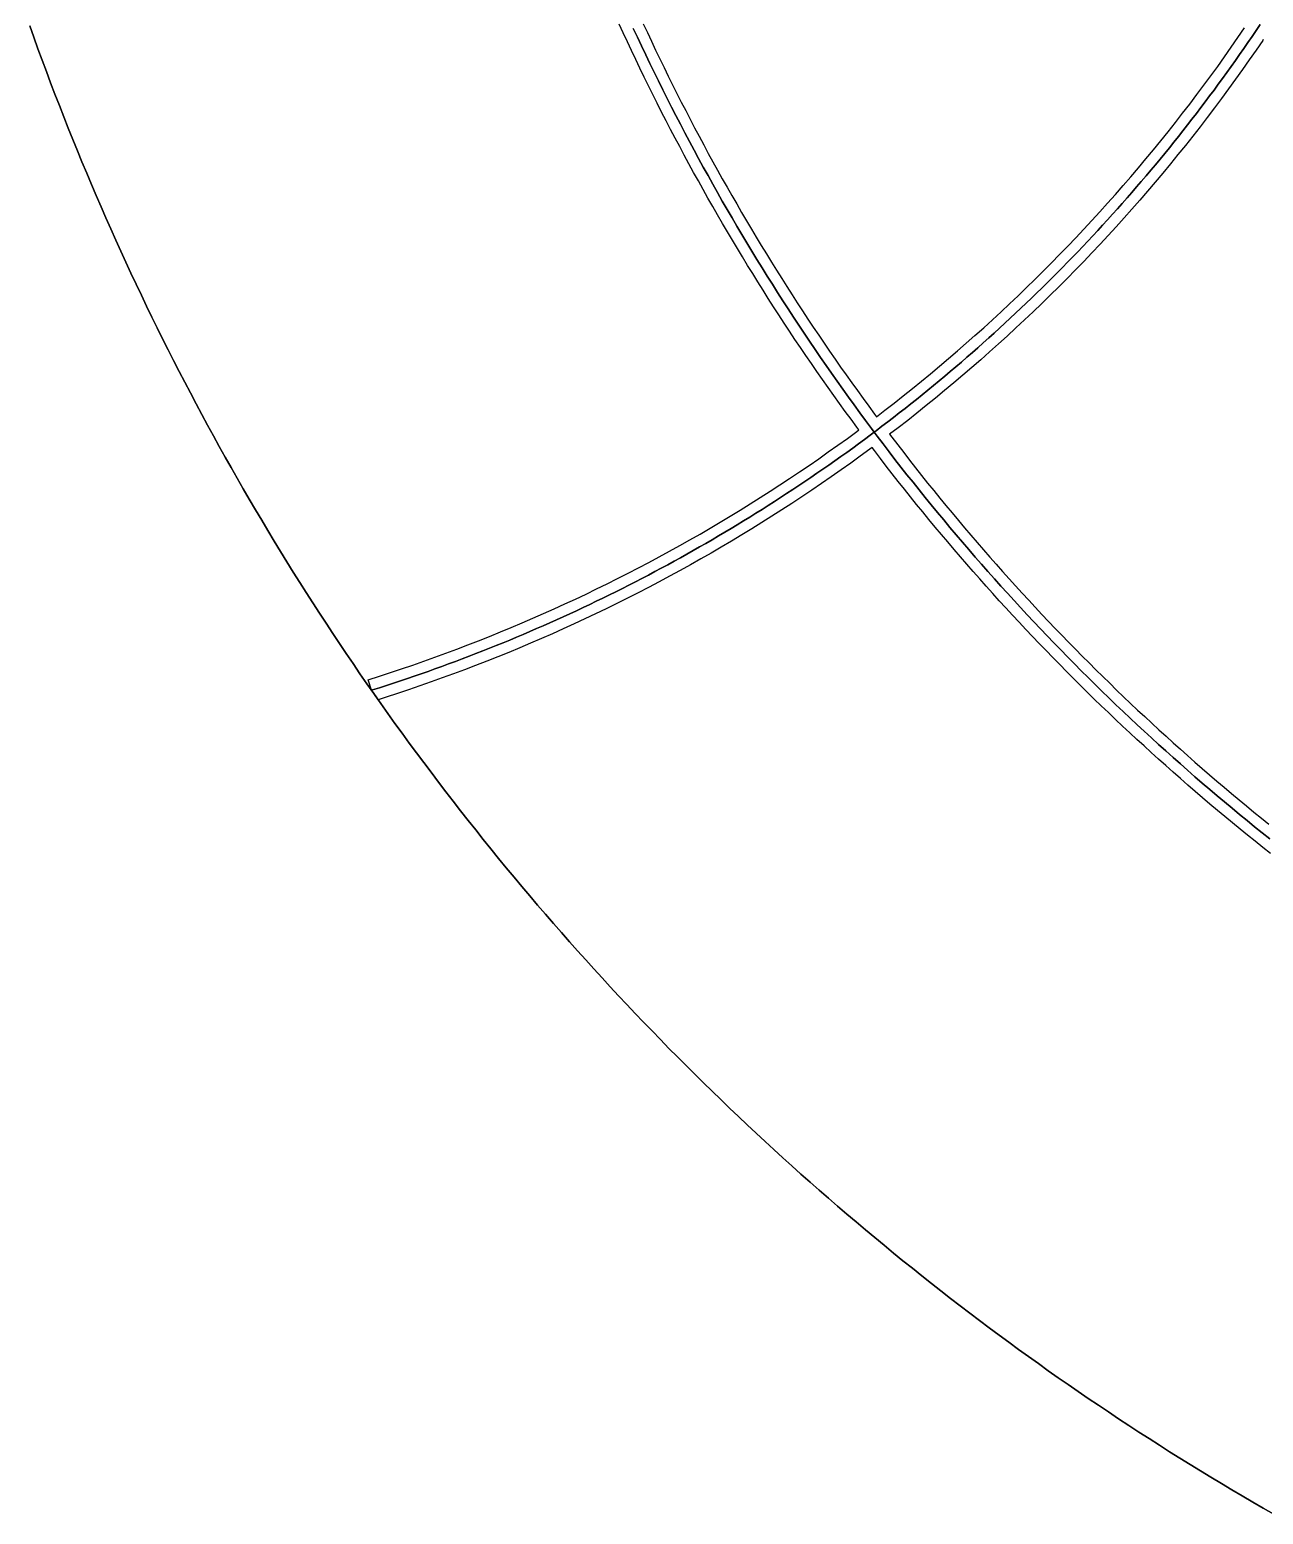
# Model space of a CAD drawing. Header units: millimetres. Extents: x -133 to 133, y -133 to 133.
# Drawn here: x -125.7 to -66.7, y -115.8 to -44.7 of the extents above; entities that cross this region are included whole.
import ezdxf

# ---------------------------------------------------------------- set-up
doc = ezdxf.new("R2010")
doc.units = ezdxf.units.MM
for name, color, linetype in [('LINES', 6, 'Continuous'), ('OUTLINE', 7, 'Continuous'), ('ZONE_V1', 1, 'Continuous'), ('ZONE_V2', 2, 'Continuous'), ('ZONE_V3', 3, 'Continuous')]:
    doc.layers.add(name, color=color, linetype=linetype)

msp = doc.modelspace()

# ---------------------------------------------------------------- linework, layer by layer
at = {"layer": 'LINES'}
for points in [[(-66.321, -84.128), (-66.688, -83.838), (-67.053, -83.546), (-67.417, -83.253), (-67.78, -82.958), (-68.141, -82.662), (-68.501, -82.363), (-68.86, -82.064), (-69.217, -81.763), (-69.573, -81.46), (-69.928, -81.155), (-70.281, -80.85), (-70.634, -80.542), (-70.984, -80.233), (-71.334, -79.923), (-71.682, -79.611), (-72.028, -79.297), (-72.374, -78.982), (-72.718, -78.666), (-73.06, -78.347), (-73.401, -78.028), (-73.741, -77.707), (-74.079, -77.384), (-74.416, -77.06), (-74.752, -76.735), (-75.086, -76.408), (-75.419, -76.08), (-75.75, -75.75), (-76.08, -75.419), (-76.408, -75.086), (-76.735, -74.752), (-77.06, -74.416), (-77.384, -74.079), (-77.707, -73.741), (-78.028, -73.401), (-78.347, -73.06), (-78.666, -72.718), (-78.982, -72.374), (-79.297, -72.028), (-79.611, -71.682), (-79.923, -71.334), (-80.233, -70.984), (-80.542, -70.634), (-80.85, -70.281), (-81.155, -69.928), (-81.46, -69.573), (-81.763, -69.217), (-82.064, -68.86), (-82.363, -68.501), (-82.662, -68.141), (-82.958, -67.78), (-83.253, -67.417), (-83.546, -67.053), (-83.838, -66.688), (-84.128, -66.321), (-84.417, -65.954), (-84.704, -65.585), (-84.989, -65.215), (-85.273, -64.843), (-85.385, -64.695), (-85.489, -64.772), (-85.947, -65.108), (-86.407, -65.44), (-86.87, -65.77), (-87.335, -66.096), (-87.802, -66.419), (-88.272, -66.738), (-88.744, -67.054), (-89.218, -67.367), (-89.694, -67.677), (-90.173, -67.983), (-90.653, -68.285), (-91.136, -68.585), (-91.621, -68.881), (-92.108, -69.173), (-92.597, -69.462), (-93.088, -69.748), (-93.58, -70.03), (-94.075, -70.309), (-94.572, -70.584), (-95.071, -70.855), (-95.572, -71.124), (-96.074, -71.388), (-96.579, -71.649), (-97.085, -71.907), (-97.593, -72.161), (-98.103, -72.411), (-98.615, -72.658), (-99.128, -72.901), (-99.643, -73.14), (-100.16, -73.376), (-100.678, -73.608), (-101.198, -73.837), (-101.72, -74.061), (-102.243, -74.283), (-102.768, -74.5), (-103.294, -74.714), (-103.822, -74.924), (-104.351, -75.13), (-104.882, -75.333), (-105.414, -75.531), (-105.947, -75.726), (-106.482, -75.918), (-107.018, -76.105), (-107.556, -76.289), (-108.094, -76.469), (-108.634, -76.645), (-109.017, -76.767), (-109.221, -76.477), (-109.333, -76.316), (-109.491, -75.813), (-108.957, -75.643), (-108.424, -75.469), (-107.893, -75.291), (-107.362, -75.11), (-106.833, -74.925), (-106.305, -74.736), (-105.779, -74.543), (-105.254, -74.347), (-104.73, -74.147), (-104.208, -73.944), (-103.687, -73.736), (-103.168, -73.525), (-102.65, -73.311), (-102.133, -73.093), (-101.619, -72.871), (-101.105, -72.645), (-100.594, -72.416), (-100.084, -72.183), (-99.576, -71.947), (-99.069, -71.707), (-98.564, -71.464), (-98.061, -71.217), (-97.559, -70.966), (-97.06, -70.712), (-96.562, -70.454), (-96.066, -70.193), (-95.572, -69.929), (-95.079, -69.661), (-94.589, -69.389), (-94.1, -69.114), (-93.614, -68.836), (-93.129, -68.554), (-92.647, -68.268), (-92.166, -67.98), (-91.688, -67.688), (-91.212, -67.392), (-90.737, -67.093), (-90.265, -66.791), (-89.795, -66.486), (-89.327, -66.177), (-88.861, -65.865), (-88.398, -65.55), (-87.937, -65.231), (-87.478, -64.909), (-87.021, -64.584), (-86.567, -64.256), (-86.115, -63.925), (-86.017, -63.852), (-86.115, -63.721), (-86.392, -63.345), (-86.667, -62.967), (-86.941, -62.589), (-87.213, -62.209), (-87.484, -61.828), (-87.753, -61.445), (-88.02, -61.062), (-88.286, -60.677), (-88.55, -60.291), (-88.812, -59.904), (-89.073, -59.516), (-89.331, -59.127), (-89.589, -58.737), (-89.844, -58.345), (-90.098, -57.953), (-90.35, -57.559), (-90.6, -57.164), (-90.849, -56.768), (-91.095, -56.372), (-91.341, -55.974), (-91.584, -55.574), (-91.825, -55.174), (-92.065, -54.773), (-92.303, -54.371), (-92.54, -53.968), (-92.774, -53.563), (-93.007, -53.158), (-93.238, -52.752), (-93.468, -52.344), (-93.695, -51.936), (-93.921, -51.527), (-94.145, -51.116), (-94.367, -50.705), (-94.587, -50.293), (-94.806, -49.88), (-95.023, -49.466), (-95.237, -49.051), (-95.451, -48.634), (-95.662, -48.218), (-95.871, -47.8), (-96.079, -47.381), (-96.285, -46.961), (-96.489, -46.541), (-96.691, -46.119), (-96.891, -45.697), (-97.09, -45.274), (-97.286, -44.85), (-97.481, -44.425)], [(-96.33, -44.409), (-96.135, -44.829), (-95.939, -45.248), (-95.74, -45.666), (-95.54, -46.083), (-95.338, -46.499), (-95.134, -46.915), (-94.929, -47.33), (-94.721, -47.743), (-94.512, -48.156), (-94.301, -48.568), (-94.088, -48.979), (-93.874, -49.389), (-93.657, -49.798), (-93.439, -50.207), (-93.219, -50.614), (-92.997, -51.02), (-92.774, -51.425), (-92.549, -51.83), (-92.322, -52.233), (-92.093, -52.635), (-91.862, -53.037), (-91.63, -53.437), (-91.396, -53.836), (-91.16, -54.235), (-90.923, -54.632), (-90.683, -55.028), (-90.442, -55.423), (-90.2, -55.817), (-89.955, -56.21), (-89.709, -56.602), (-89.461, -56.993), (-89.212, -57.383), (-88.961, -57.772), (-88.708, -58.159), (-88.453, -58.546), (-88.197, -58.931), (-87.939, -59.315), (-87.679, -59.699), (-87.418, -60.081), (-87.155, -60.461), (-86.89, -60.841), (-86.624, -61.22), (-86.356, -61.597), (-86.086, -61.973), (-85.815, -62.348), (-85.542, -62.722), (-85.268, -63.095), (-85.175, -63.219), (-84.773, -62.911), (-84.773, -62.911), (-84.33, -62.567), (-83.89, -62.22), (-83.452, -61.87), (-83.017, -61.516), (-82.585, -61.16), (-82.155, -60.8), (-81.727, -60.438), (-81.302, -60.072), (-80.88, -59.704), (-80.46, -59.332), (-80.043, -58.958), (-79.628, -58.58), (-79.216, -58.2), (-78.807, -57.817), (-78.401, -57.431), (-77.997, -57.042), (-77.596, -56.65), (-77.198, -56.256), (-76.802, -55.858), (-76.41, -55.458), (-76.02, -55.055), (-75.633, -54.65), (-75.249, -54.241), (-74.868, -53.83), (-74.49, -53.417), (-74.114, -53), (-73.742, -52.581), (-73.373, -52.16), (-73.006, -51.735), (-72.643, -51.309), (-72.282, -50.879), (-71.925, -50.447), (-71.571, -50.013), (-71.219, -49.576), (-70.871, -49.137), (-70.526, -48.695), (-70.184, -48.251), (-69.846, -47.804), (-69.51, -47.355), (-69.178, -46.904), (-68.848, -46.45), (-68.522, -45.994), (-68.2, -45.536), (-67.88, -45.075), (-67.564, -44.612)], [(-66.667, -45.167), (-66.692, -45.204), (-67.012, -45.673), (-67.336, -46.139), (-67.663, -46.604), (-67.994, -47.066), (-68.327, -47.525), (-68.664, -47.983), (-69.004, -48.438), (-69.347, -48.89), (-69.694, -49.34), (-70.043, -49.788), (-70.396, -50.233), (-70.752, -50.676), (-71.111, -51.116), (-71.473, -51.554), (-71.838, -51.989), (-72.207, -52.421), (-72.578, -52.851), (-72.952, -53.278), (-73.329, -53.703), (-73.71, -54.125), (-74.093, -54.544), (-74.479, -54.96), (-74.868, -55.374), (-75.26, -55.785), (-75.655, -56.193), (-76.053, -56.599), (-76.454, -57.001), (-76.857, -57.401), (-77.263, -57.798), (-77.672, -58.192), (-78.084, -58.583), (-78.499, -58.972), (-78.916, -59.357), (-79.336, -59.739), (-79.759, -60.119), (-80.184, -60.495), (-80.612, -60.868), (-81.043, -61.239), (-81.476, -61.606), (-81.912, -61.97), (-82.35, -62.331), (-82.791, -62.69), (-83.235, -63.044), (-83.681, -63.396), (-84.129, -63.745), (-84.543, -64.062), (-84.435, -64.206), (-84.154, -64.573), (-83.871, -64.94), (-83.587, -65.305), (-83.301, -65.669), (-83.014, -66.032), (-82.725, -66.394), (-82.434, -66.754), (-82.142, -67.113), (-81.849, -67.471), (-81.554, -67.827), (-81.257, -68.183), (-80.959, -68.537), (-80.659, -68.889), (-80.357, -69.24), (-80.055, -69.59), (-79.75, -69.939), (-79.444, -70.286), (-79.137, -70.632), (-78.828, -70.977), (-78.517, -71.32), (-78.205, -71.662), (-77.892, -72.003), (-77.577, -72.342), (-77.261, -72.68), (-76.943, -73.016), (-76.624, -73.351), (-76.303, -73.685), (-75.981, -74.017), (-75.657, -74.348), (-75.332, -74.677), (-75.005, -75.005), (-74.677, -75.332), (-74.348, -75.657), (-74.017, -75.981), (-73.685, -76.303), (-73.351, -76.624), (-73.016, -76.943), (-72.68, -77.261), (-72.342, -77.577), (-72.003, -77.892), (-71.662, -78.205), (-71.32, -78.517), (-70.977, -78.828), (-70.632, -79.137), (-70.286, -79.444), (-69.939, -79.75), (-69.59, -80.055), (-69.24, -80.357), (-68.889, -80.659), (-68.537, -80.959), (-68.183, -81.257), (-67.827, -81.554), (-67.471, -81.849), (-67.113, -82.142), (-66.754, -82.434), (-66.394, -82.725)]]:
    msp.add_lwpolyline(points, dxfattribs=at)
at = {"layer": 'OUTLINE'}
msp.add_lwpolyline([(-125.686, -44.508), (-125.491, -45.056), (-125.293, -45.603), (-125.093, -46.149), (-124.89, -46.695), (-124.685, -47.239), (-124.478, -47.783), (-124.268, -48.325), (-124.056, -48.867), (-123.842, -49.408), (-123.625, -49.948), (-123.406, -50.487), (-123.185, -51.025), (-122.961, -51.562), (-122.735, -52.098), (-122.506, -52.633), (-122.275, -53.167), (-122.042, -53.7), (-121.807, -54.232), (-121.569, -54.763), (-121.329, -55.293), (-121.086, -55.822), (-120.842, -56.349), (-120.595, -56.876), (-120.345, -57.402), (-120.094, -57.926), (-119.84, -58.45), (-119.584, -58.972), (-119.325, -59.493), (-119.064, -60.013), (-118.801, -60.532), (-118.536, -61.05), (-118.269, -61.567), (-117.999, -62.082), (-117.727, -62.597), (-117.453, -63.11), (-117.176, -63.621), (-116.897, -64.132), (-116.617, -64.642), (-116.333, -65.15), (-116.048, -65.657), (-115.76, -66.163), (-115.471, -66.667), (-115.179, -67.17), (-114.884, -67.672), (-114.588, -68.173), (-114.29, -68.672), (-113.989, -69.17), (-113.686, -69.667), (-113.381, -70.162), (-113.074, -70.656), (-112.764, -71.149), (-112.453, -71.64), (-112.139, -72.13), (-111.823, -72.619), (-111.505, -73.106), (-111.185, -73.592), (-110.863, -74.076), (-110.539, -74.559), (-110.213, -75.041), (-109.884, -75.521), (-109.553, -76), (-109.221, -76.477), (-108.886, -76.953), (-108.549, -77.427), (-108.21, -77.9), (-107.869, -78.372), (-107.526, -78.842), (-107.181, -79.31), (-106.834, -79.777), (-106.485, -80.242), (-106.134, -80.706), (-105.781, -81.169), (-105.426, -81.629), (-105.069, -82.089), (-104.709, -82.546), (-104.348, -83.002), (-103.985, -83.457), (-103.62, -83.91), (-103.253, -84.361), (-102.884, -84.811), (-102.513, -85.259), (-102.14, -85.705), (-101.765, -86.15), (-101.388, -86.594), (-101.009, -87.035), (-100.628, -87.475), (-100.246, -87.913), (-99.861, -88.35), (-99.475, -88.785), (-99.086, -89.218), (-98.696, -89.649), (-98.304, -90.079), (-97.91, -90.507), (-97.514, -90.934), (-97.117, -91.358), (-96.717, -91.781), (-96.316, -92.202), (-95.912, -92.622), (-95.507, -93.039), (-95.101, -93.455), (-94.692, -93.869), (-94.281, -94.281), (-93.869, -94.692), (-93.455, -95.101), (-93.039, -95.507), (-92.622, -95.912), (-92.202, -96.316), (-91.781, -96.717), (-91.358, -97.117), (-90.934, -97.514), (-90.507, -97.91), (-90.079, -98.304), (-89.649, -98.696), (-89.218, -99.086), (-88.785, -99.475), (-88.35, -99.861), (-87.913, -100.246), (-87.475, -100.628), (-87.035, -101.009), (-86.594, -101.388), (-86.15, -101.765), (-85.705, -102.14), (-85.259, -102.513), (-84.811, -102.884), (-84.361, -103.253), (-83.91, -103.62), (-83.457, -103.985), (-83.002, -104.348), (-82.546, -104.709), (-82.089, -105.069), (-81.629, -105.426), (-81.169, -105.781), (-80.706, -106.134), (-80.242, -106.485), (-79.777, -106.834), (-79.31, -107.181), (-78.842, -107.526), (-78.372, -107.869), (-77.9, -108.21), (-77.427, -108.549), (-76.953, -108.886), (-76.477, -109.221), (-76, -109.553), (-75.521, -109.884), (-75.041, -110.213), (-74.559, -110.539), (-74.076, -110.863), (-73.592, -111.185), (-73.106, -111.505), (-72.619, -111.823), (-72.13, -112.139), (-71.64, -112.453), (-71.149, -112.764), (-70.656, -113.074), (-70.162, -113.381), (-69.667, -113.686), (-69.17, -113.989), (-68.672, -114.29), (-68.173, -114.588), (-67.672, -114.884), (-67.17, -115.179), (-66.667, -115.471), (-66.163, -115.76)], dxfattribs=at)
at = {"layer": 'ZONE_V1'}
msp.add_lwpolyline([(-96.808, -44.629), (-96.612, -45.051), (-96.415, -45.472), (-96.216, -45.892), (-96.014, -46.312), (-95.811, -46.73), (-95.607, -47.148), (-95.4, -47.565), (-95.192, -47.98), (-94.981, -48.395), (-94.769, -48.809), (-94.555, -49.222), (-94.34, -49.635), (-94.122, -50.046), (-93.903, -50.456), (-93.682, -50.865), (-93.459, -51.273), (-93.234, -51.681), (-93.008, -52.087), (-92.78, -52.492), (-92.55, -52.897), (-92.318, -53.3), (-92.085, -53.702), (-91.85, -54.104), (-91.613, -54.504), (-91.374, -54.903), (-91.134, -55.301), (-90.891, -55.698), (-90.648, -56.094), (-90.402, -56.489), (-90.155, -56.883), (-89.906, -57.276), (-89.655, -57.668), (-89.402, -58.059), (-89.148, -58.448), (-88.892, -58.836), (-88.635, -59.224), (-88.375, -59.61), (-88.114, -59.995), (-87.852, -60.379), (-87.588, -60.762), (-87.322, -61.143), (-87.054, -61.524), (-86.785, -61.903), (-86.514, -62.281), (-86.241, -62.658), (-85.967, -63.034), (-85.691, -63.408), (-85.414, -63.781), (-85.28, -63.959), (-85.468, -64.1), (-85.748, -64.309), (-86.029, -64.516), (-86.311, -64.721), (-86.594, -64.926), (-86.878, -65.129), (-87.162, -65.331), (-87.448, -65.532), (-87.734, -65.732), (-88.022, -65.93), (-88.31, -66.127), (-88.599, -66.323), (-88.888, -66.518), (-89.179, -66.711), (-89.471, -66.903), (-89.763, -67.094), (-90.056, -67.283), (-90.35, -67.471), (-90.645, -67.658), (-90.94, -67.844), (-91.237, -68.028), (-91.534, -68.211), (-91.832, -68.393), (-92.131, -68.573), (-92.431, -68.753), (-92.731, -68.93), (-93.032, -69.107), (-93.334, -69.282), (-93.637, -69.456), (-93.94, -69.628), (-94.244, -69.8), (-94.549, -69.97), (-94.855, -70.138), (-95.161, -70.305), (-95.468, -70.471), (-95.776, -70.636), (-96.085, -70.799), (-96.394, -70.961), (-96.704, -71.121), (-97.015, -71.281), (-97.326, -71.438), (-97.638, -71.595), (-97.951, -71.75), (-98.264, -71.904), (-98.578, -72.056), (-98.893, -72.207), (-99.209, -72.356), (-99.525, -72.505), (-99.841, -72.651), (-100.159, -72.797), (-100.476, -72.941), (-100.795, -73.084), (-101.114, -73.225), (-101.434, -73.365), (-101.754, -73.503), (-102.076, -73.64), (-102.397, -73.776), (-102.719, -73.91), (-103.042, -74.043), (-103.365, -74.175), (-103.689, -74.305), (-104.014, -74.433), (-104.339, -74.561), (-104.665, -74.686), (-104.991, -74.811), (-105.317, -74.934), (-105.645, -75.055), (-105.972, -75.175), (-106.301, -75.294), (-106.629, -75.411), (-106.959, -75.527), (-107.289, -75.641), (-107.619, -75.754), (-107.95, -75.866), (-108.281, -75.976), (-108.613, -76.085), (-108.945, -76.192), (-109.278, -76.297), (-109.334, -76.315), (-109.553, -76), (-109.884, -75.521), (-110.213, -75.041), (-110.539, -74.559), (-110.863, -74.076), (-111.185, -73.592), (-111.505, -73.106), (-111.823, -72.619), (-112.139, -72.13), (-112.453, -71.64), (-112.764, -71.149), (-113.074, -70.656), (-113.381, -70.162), (-113.686, -69.667), (-113.989, -69.17), (-114.29, -68.672), (-114.588, -68.173), (-114.884, -67.672), (-115.179, -67.17), (-115.471, -66.667), (-115.76, -66.163), (-116.048, -65.657), (-116.333, -65.15), (-116.617, -64.642), (-116.897, -64.132), (-117.176, -63.621), (-117.453, -63.11), (-117.727, -62.597), (-117.999, -62.082), (-118.269, -61.567), (-118.536, -61.05), (-118.801, -60.532), (-119.064, -60.013), (-119.325, -59.493), (-119.584, -58.972), (-119.84, -58.45), (-120.094, -57.926), (-120.345, -57.402), (-120.595, -56.876), (-120.842, -56.349), (-121.086, -55.822), (-121.329, -55.293), (-121.569, -54.763), (-121.807, -54.232), (-122.042, -53.7), (-122.275, -53.167), (-122.506, -52.633), (-122.735, -52.098), (-122.961, -51.562), (-123.185, -51.025), (-123.406, -50.487), (-123.625, -49.948), (-123.842, -49.408), (-124.056, -48.867), (-124.268, -48.325), (-124.478, -47.783), (-124.685, -47.239), (-124.89, -46.695), (-125.093, -46.149), (-125.293, -45.603), (-125.491, -45.056), (-125.686, -44.508)], dxfattribs=at)
at = {"layer": 'ZONE_V2'}
for points in [[(-66.816, -44.446), (-67.011, -44.735), (-67.207, -45.024), (-67.404, -45.312), (-67.602, -45.6), (-67.802, -45.886), (-68.003, -46.172), (-68.205, -46.456), (-68.408, -46.74), (-68.613, -47.023), (-68.818, -47.305), (-69.025, -47.586), (-69.234, -47.866), (-69.443, -48.145), (-69.654, -48.424), (-69.866, -48.701), (-70.079, -48.977), (-70.293, -49.253), (-70.509, -49.528), (-70.725, -49.801), (-70.943, -50.074), (-71.162, -50.346), (-71.383, -50.616), (-71.604, -50.886), (-71.827, -51.155), (-72.05, -51.423), (-72.275, -51.69), (-72.502, -51.956), (-72.729, -52.221), (-72.957, -52.485), (-73.187, -52.748), (-73.418, -53.01), (-73.649, -53.271), (-73.882, -53.53), (-74.117, -53.789), (-74.352, -54.047), (-74.588, -54.304), (-74.826, -54.56), (-75.064, -54.815), (-75.304, -55.068), (-75.545, -55.321), (-75.787, -55.573), (-76.03, -55.823), (-76.274, -56.073), (-76.519, -56.321), (-76.765, -56.569), (-77.013, -56.815), (-77.261, -57.06), (-77.511, -57.304), (-77.761, -57.547), (-78.013, -57.789), (-78.266, -58.03), (-78.519, -58.27), (-78.774, -58.508), (-79.03, -58.746), (-79.287, -58.982), (-79.545, -59.217), (-79.804, -59.452), (-80.063, -59.685), (-80.324, -59.916), (-80.586, -60.147), (-80.849, -60.377), (-81.113, -60.605), (-81.378, -60.832), (-81.644, -61.059), (-81.911, -61.284), (-82.179, -61.507), (-82.448, -61.73), (-82.718, -61.951), (-82.988, -62.172), (-83.26, -62.391), (-83.533, -62.609), (-83.806, -62.825), (-84.081, -63.041), (-84.357, -63.255), (-84.633, -63.468), (-84.91, -63.68), (-85.189, -63.891), (-85.28, -63.959), (-85.414, -63.781), (-85.691, -63.408), (-85.967, -63.034), (-86.241, -62.658), (-86.514, -62.281), (-86.785, -61.903), (-87.054, -61.524), (-87.322, -61.143), (-87.588, -60.762), (-87.852, -60.379), (-88.114, -59.995), (-88.375, -59.61), (-88.635, -59.224), (-88.892, -58.836), (-89.148, -58.448), (-89.402, -58.059), (-89.655, -57.668), (-89.906, -57.276), (-90.155, -56.883), (-90.402, -56.489), (-90.648, -56.094), (-90.891, -55.698), (-91.134, -55.301), (-91.374, -54.903), (-91.613, -54.504), (-91.85, -54.104), (-92.085, -53.702), (-92.318, -53.3), (-92.55, -52.897), (-92.78, -52.492), (-93.008, -52.087), (-93.234, -51.681), (-93.459, -51.273), (-93.682, -50.865), (-93.903, -50.456), (-94.122, -50.046), (-94.34, -49.635), (-94.555, -49.222), (-94.769, -48.809), (-94.981, -48.395), (-95.192, -47.98), (-95.4, -47.565), (-95.607, -47.148), (-95.811, -46.73), (-96.014, -46.312), (-96.216, -45.892), (-96.415, -45.472), (-96.612, -45.051), (-96.808, -44.629)], [(-66.163, -115.76), (-66.667, -115.471), (-67.17, -115.179), (-67.672, -114.884), (-68.173, -114.588), (-68.672, -114.29), (-69.17, -113.989), (-69.667, -113.686), (-70.162, -113.381), (-70.656, -113.074), (-71.149, -112.764), (-71.64, -112.453), (-72.13, -112.139), (-72.619, -111.823), (-73.106, -111.505), (-73.592, -111.185), (-74.076, -110.863), (-74.559, -110.539), (-75.041, -110.213), (-75.521, -109.884), (-76, -109.553), (-76.477, -109.221), (-76.953, -108.886), (-77.427, -108.549), (-77.9, -108.21), (-78.372, -107.869), (-78.842, -107.526), (-79.31, -107.181), (-79.777, -106.834), (-80.242, -106.485), (-80.706, -106.134), (-81.169, -105.781), (-81.629, -105.426), (-82.089, -105.069), (-82.546, -104.709), (-83.002, -104.348), (-83.457, -103.985), (-83.91, -103.62), (-84.361, -103.253), (-84.811, -102.884), (-85.259, -102.513), (-85.705, -102.14), (-86.15, -101.765), (-86.594, -101.388), (-87.035, -101.009), (-87.475, -100.628), (-87.913, -100.246), (-88.35, -99.861), (-88.785, -99.475), (-89.218, -99.086), (-89.649, -98.696), (-90.079, -98.304), (-90.507, -97.91), (-90.934, -97.514), (-91.358, -97.117), (-91.781, -96.717), (-92.202, -96.316), (-92.622, -95.912), (-93.039, -95.507), (-93.455, -95.101), (-93.869, -94.692), (-94.281, -94.281), (-94.692, -93.869), (-95.101, -93.455), (-95.507, -93.039), (-95.912, -92.622), (-96.316, -92.202), (-96.717, -91.781), (-97.117, -91.358), (-97.514, -90.934), (-97.91, -90.507), (-98.304, -90.079), (-98.696, -89.649), (-99.086, -89.218), (-99.475, -88.785), (-99.861, -88.35), (-100.246, -87.913), (-100.628, -87.475), (-101.009, -87.035), (-101.388, -86.594), (-101.765, -86.15), (-102.14, -85.705), (-102.513, -85.259), (-102.884, -84.811), (-103.253, -84.361), (-103.62, -83.91), (-103.985, -83.457), (-104.348, -83.002), (-104.709, -82.546), (-105.069, -82.089), (-105.426, -81.629), (-105.781, -81.169), (-106.134, -80.706), (-106.485, -80.242), (-106.834, -79.777), (-107.181, -79.31), (-107.526, -78.842), (-107.869, -78.372), (-108.21, -77.9), (-108.549, -77.427), (-108.886, -76.953), (-109.221, -76.477), (-109.553, -76), (-109.334, -76.315), (-109.278, -76.297), (-108.945, -76.192), (-108.613, -76.085), (-108.281, -75.976), (-107.95, -75.866), (-107.619, -75.754), (-107.289, -75.641), (-106.959, -75.527), (-106.629, -75.411), (-106.301, -75.294), (-105.972, -75.175), (-105.645, -75.055), (-105.317, -74.934), (-104.991, -74.811), (-104.665, -74.686), (-104.339, -74.561), (-104.014, -74.433), (-103.689, -74.305), (-103.365, -74.175), (-103.042, -74.043), (-102.719, -73.91), (-102.397, -73.776), (-102.076, -73.64), (-101.754, -73.503), (-101.434, -73.365), (-101.114, -73.225), (-100.795, -73.084), (-100.476, -72.941), (-100.159, -72.797), (-99.841, -72.651), (-99.525, -72.505), (-99.209, -72.356), (-98.893, -72.207), (-98.578, -72.056), (-98.264, -71.904), (-97.951, -71.75), (-97.638, -71.595), (-97.326, -71.438), (-97.015, -71.281), (-96.704, -71.121), (-96.394, -70.961), (-96.085, -70.799), (-95.776, -70.636), (-95.468, -70.471), (-95.161, -70.305), (-94.855, -70.138), (-94.549, -69.97), (-94.244, -69.8), (-93.94, -69.628), (-93.637, -69.456), (-93.334, -69.282), (-93.032, -69.107), (-92.731, -68.93), (-92.431, -68.753), (-92.131, -68.573), (-91.832, -68.393), (-91.534, -68.211), (-91.237, -68.028), (-90.94, -67.844), (-90.645, -67.658), (-90.35, -67.471), (-90.056, -67.283), (-89.763, -67.094), (-89.471, -66.903), (-89.179, -66.711), (-88.888, -66.518), (-88.599, -66.323), (-88.31, -66.127), (-88.022, -65.93), (-87.734, -65.732), (-87.448, -65.532), (-87.162, -65.331), (-86.878, -65.129), (-86.594, -64.926), (-86.311, -64.721), (-86.029, -64.516), (-85.748, -64.309), (-85.468, -64.1), (-85.28, -63.959), (-85.135, -64.153), (-84.854, -64.524), (-84.571, -64.894), (-84.288, -65.262), (-84.002, -65.63), (-83.715, -65.995), (-83.426, -66.36), (-83.136, -66.723), (-82.844, -67.086), (-82.55, -67.446), (-82.255, -67.806), (-81.959, -68.164), (-81.66, -68.521), (-81.361, -68.877), (-81.059, -69.231), (-80.756, -69.584), (-80.452, -69.936), (-80.146, -70.286), (-79.839, -70.635), (-79.53, -70.983), (-79.219, -71.329), (-78.907, -71.674), (-78.594, -72.018), (-78.279, -72.36), (-77.962, -72.701), (-77.644, -73.041), (-77.325, -73.379), (-77.004, -73.715), (-76.682, -74.051), (-76.358, -74.384), (-76.032, -74.717), (-75.706, -75.048), (-75.378, -75.378), (-75.048, -75.706), (-74.717, -76.032), (-74.384, -76.358), (-74.051, -76.682), (-73.715, -77.004), (-73.379, -77.325), (-73.041, -77.644), (-72.701, -77.962), (-72.36, -78.279), (-72.018, -78.594), (-71.674, -78.907), (-71.329, -79.219), (-70.983, -79.53), (-70.635, -79.839), (-70.286, -80.146), (-69.936, -80.452), (-69.584, -80.756), (-69.231, -81.059), (-68.877, -81.361), (-68.521, -81.66), (-68.164, -81.959), (-67.806, -82.255), (-67.446, -82.55), (-67.086, -82.844), (-66.723, -83.136), (-66.36, -83.426)]]:
    msp.add_lwpolyline(points, dxfattribs=at)
at = {"layer": 'ZONE_V3'}
msp.add_lwpolyline([(-66.36, -83.426), (-66.723, -83.136), (-67.086, -82.844), (-67.446, -82.55), (-67.806, -82.255), (-68.164, -81.959), (-68.521, -81.66), (-68.877, -81.361), (-69.231, -81.059), (-69.584, -80.756), (-69.936, -80.452), (-70.286, -80.146), (-70.635, -79.839), (-70.983, -79.53), (-71.329, -79.219), (-71.674, -78.907), (-72.018, -78.594), (-72.36, -78.279), (-72.701, -77.962), (-73.041, -77.644), (-73.379, -77.325), (-73.715, -77.004), (-74.051, -76.682), (-74.384, -76.358), (-74.717, -76.032), (-75.048, -75.706), (-75.378, -75.378), (-75.706, -75.048), (-76.032, -74.717), (-76.358, -74.384), (-76.682, -74.051), (-77.004, -73.715), (-77.325, -73.379), (-77.644, -73.041), (-77.962, -72.701), (-78.279, -72.36), (-78.594, -72.018), (-78.907, -71.674), (-79.219, -71.329), (-79.53, -70.983), (-79.839, -70.635), (-80.146, -70.286), (-80.452, -69.936), (-80.756, -69.584), (-81.059, -69.231), (-81.361, -68.877), (-81.66, -68.521), (-81.959, -68.164), (-82.255, -67.806), (-82.55, -67.446), (-82.844, -67.086), (-83.136, -66.723), (-83.426, -66.36), (-83.715, -65.995), (-84.002, -65.63), (-84.288, -65.262), (-84.571, -64.894), (-84.854, -64.524), (-85.135, -64.153), (-85.28, -63.959), (-85.189, -63.891), (-84.91, -63.68), (-84.633, -63.468), (-84.357, -63.255), (-84.081, -63.041), (-83.806, -62.825), (-83.533, -62.609), (-83.26, -62.391), (-82.988, -62.172), (-82.718, -61.951), (-82.448, -61.73), (-82.179, -61.507), (-81.911, -61.284), (-81.644, -61.059), (-81.378, -60.832), (-81.113, -60.605), (-80.849, -60.377), (-80.586, -60.147), (-80.324, -59.916), (-80.063, -59.685), (-79.804, -59.452), (-79.545, -59.217), (-79.287, -58.982), (-79.03, -58.746), (-78.774, -58.508), (-78.519, -58.27), (-78.266, -58.03), (-78.013, -57.789), (-77.761, -57.547), (-77.511, -57.304), (-77.261, -57.06), (-77.013, -56.815), (-76.765, -56.569), (-76.519, -56.321), (-76.274, -56.073), (-76.03, -55.823), (-75.787, -55.573), (-75.545, -55.321), (-75.304, -55.068), (-75.064, -54.815), (-74.826, -54.56), (-74.588, -54.304), (-74.352, -54.047), (-74.117, -53.789), (-73.882, -53.53), (-73.649, -53.271), (-73.418, -53.01), (-73.187, -52.748), (-72.957, -52.485), (-72.729, -52.221), (-72.502, -51.956), (-72.275, -51.69), (-72.05, -51.423), (-71.827, -51.155), (-71.604, -50.886), (-71.383, -50.616), (-71.162, -50.346), (-70.943, -50.074), (-70.725, -49.801), (-70.509, -49.528), (-70.293, -49.253), (-70.079, -48.977), (-69.866, -48.701), (-69.654, -48.424), (-69.443, -48.145), (-69.234, -47.866), (-69.025, -47.586), (-68.818, -47.305), (-68.613, -47.023), (-68.408, -46.74), (-68.205, -46.456), (-68.003, -46.172), (-67.802, -45.886), (-67.602, -45.6), (-67.404, -45.312), (-67.207, -45.024), (-67.011, -44.735), (-66.816, -44.446)], dxfattribs=at)

doc.saveas('drawing.dxf')
